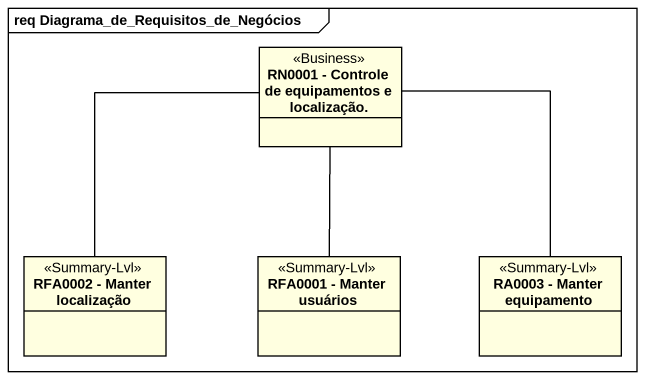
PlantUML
@startuml
mainframe req Diagrama_de_Requisitos_de_Negócios
hide circle
hide empty members
class "RN0001 - Controle de equipamentos e localização." as RN0001_Controle_de <<Business>> #FFFFE0
class "RFA0002 - Manter localização" as RFA0002_Manter_localização <<Summary-Lvl>> #FFFFE0
class "RFA0001 - Manter usuários" as RFA0001_Manter_usuários <<Summary-Lvl>> #FFFFE0
class "RA0003 - Manter equipamento" as RA0003_Manter_equipamento <<Summary-Lvl>> #FFFFE0
RFA0002_Manter_localização -up- RN0001_Controle_de
RFA0001_Manter_usuários -up- RN0001_Controle_de
RA0003_Manter_equipamento -up- RN0001_Controle_de
@enduml
